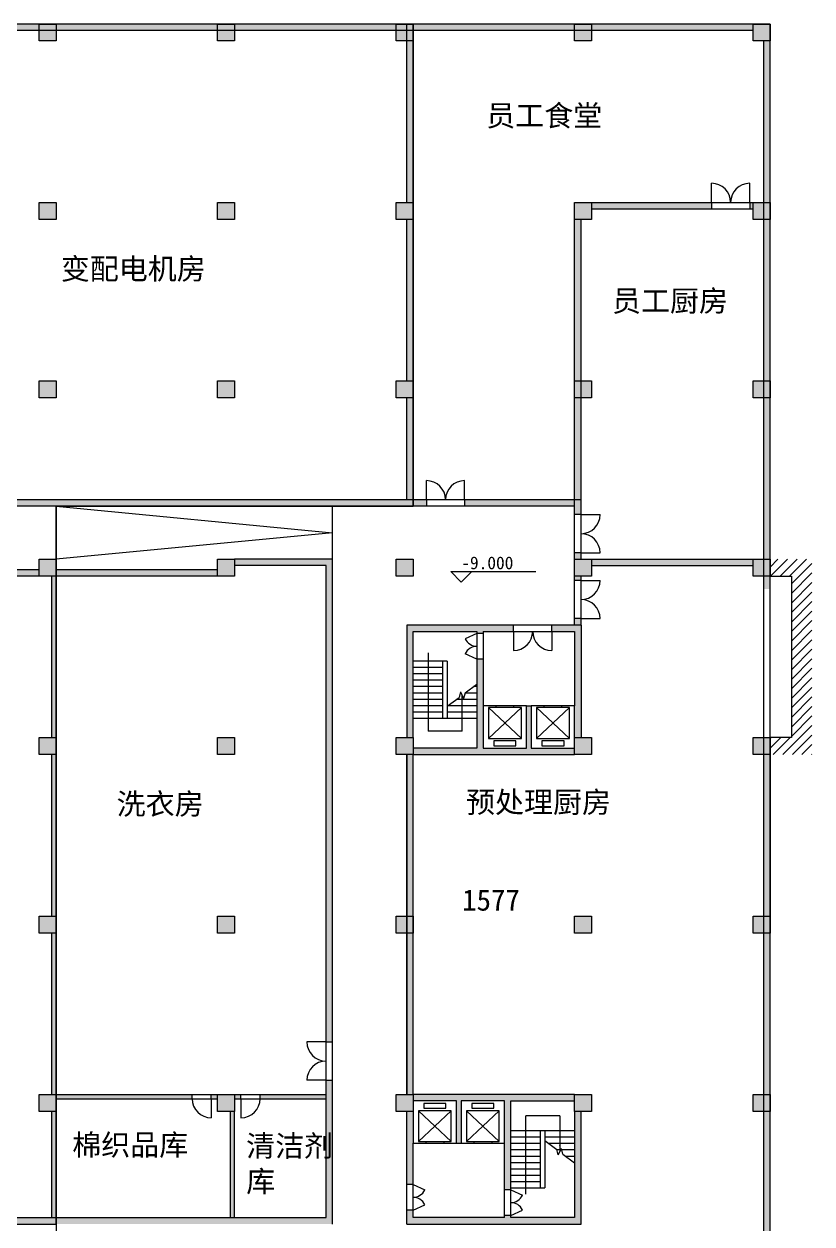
# Model space of a CAD drawing. Header units: metres. Extents: x -302 to 587, y -65 to 94.
# Drawn here: x -229.7 to -192.6, y 12.5 to 69 of the extents above; entities that cross this region are included whole.
import ezdxf

# ---------------------------------------------------------------- set-up
doc = ezdxf.new("R2010")
doc.units = ezdxf.units.M
doc.linetypes.add('ACAD_ISO03W100', pattern=[30, 12, -18])
doc.layers.get('0').update_dxf_attribs({"lineweight": 9})
for name, color, linetype, lineweight in [('fanghuo', 1, 'Continuous', 9), ('glass', 5, 'Continuous', 5), ('hatch', 212, 'ACAD_ISO03W100', 5), ('ProfileEdges', 7, 'Continuous', 9), ('PUB_TEXT', 7, 'Continuous', 9), ('stair', 30, 'Continuous', 9), ('zhuwang', 2, 'Continuous', 13)]:
    doc.layers.add(name, color=color, linetype=linetype, lineweight=lineweight)
doc.styles.add('mystyle', font='', dxfattribs={"height": 1})
doc.styles.get('mystyle').set_extended_font_data('SimSun')
doc.dimstyles.new('myyyy', dxfattribs={"dimtxt": 1, "dimasz": 0.18, "dimexe": 0.18, "dimexo": 0.0625, "dimgap": 0.09, "dimtad": 0, "dimtoh": 1, "dimdec": 3, "dimrnd": 0.001, "dimzin": 0, "dimdsep": 46, "dimtxsty": 'Standard', "dimcen": 0.09, "dimadec": 0, "dimazin": 0, "dimtfac": 1, "dimtdec": 3, "dimtofl": 0, "dimtmove": 0, "dimatfit": 3, "dimfxl": 1, "dimtolj": 1, "dimtzin": 0, "dimarcsym": 0})

# ---------------------------------------------------------------- blocks, each defined once
blk = doc.blocks.new('*D15')
at = {"layer": 'Defpoints', "color": 0, "ltscale": 3, "transparency": 16777216}
for p in [(-276.833, 68.96), (-254.186, 68.96), (-228.186, -32.64)]:
    blk.add_point(p, dxfattribs=at)
at = {"layer": 'PUB_TEXT', "color": 0, "lineweight": -2, "ltscale": 3, "transparency": 16777216}
for p, q in [((-254.249, 68.96), (-277.013, 68.96)), ((-276.833, 68.78), (-276.833, 20.666)), ((-276.833, -32.46), (-276.833, 15.653)), ((-228.249, -32.64), (-277.013, -32.64))]:
    blk.add_line(p, q, dxfattribs=at)
at = {"layer": 'PUB_TEXT', "color": 0, "ltscale": 3, "transparency": 16777216}
for points in [[(-276.863, 68.78), (-276.803, 68.78), (-276.833, 68.96)], [(-276.863, -32.46), (-276.803, -32.46), (-276.833, -32.64)]]:
    blk.add_solid(points, dxfattribs=at)
at = {"layer": 'PUB_TEXT', "color": 0, "ltscale": 3, "transparency": 16777216, "insert": (-276.833, 18.16), "char_height": 1, "attachment_point": 5, "rotation": 90}
blk.add_mtext('\\A1;101.600', dxfattribs=at)

msp = doc.modelspace()

# ---------------------------------------------------------------- hatches: boundary and pattern name
at = {"layer": 'hatch', "ltscale": 0.05}
h = msp.add_hatch(color=256, dxfattribs=at)
h.dxf.hatch_style = 1
h.paths.add_polyline_path([(-228.1864, 42.9598), (-228.3864, 42.9598), (-228.3864, 35.3598), (-228.1864, 35.3598)])
h.paths.add_polyline_path([(-228.1864, 34.5598), (-228.3864, 34.5598), (-228.3864, 26.9598), (-228.1864, 26.9598)])
h.paths.add_polyline_path([(-228.1864, 26.1598), (-228.3864, 26.1598), (-228.3864, 18.5598), (-228.1864, 18.5598)])
h.paths.add_polyline_path([(-215.1864, 43.7598), (-219.7864, 43.7598), (-219.7864, 43.4598), (-215.4864, 43.4598), (-215.4864, 21.0307), (-215.1864, 21.0307)])
h.paths.add_polyline_path([(-220.5864, 43.2598), (-228.1864, 43.2598), (-228.1864, 42.9598), (-220.5864, 42.9598)])
h.paths.add_polyline_path([(-211.3864, 34.5598), (-211.6864, 34.5598), (-211.6864, 26.9598), (-211.3864, 26.9598)])
h.paths.add_polyline_path([(-211.3864, 26.1598), (-211.6864, 26.1598), (-211.6864, 18.5598), (-211.3864, 18.5598)])
h.paths.add_polyline_path([(-211.3864, 59.7598), (-211.6864, 59.7598), (-211.6864, 52.1598), (-211.3864, 52.1598)])
h.paths.add_polyline_path([(-203.4864, 59.7598), (-203.7864, 59.7598), (-203.7864, 52.1598), (-203.4864, 52.1598)])
h.paths.add_polyline_path([(-203.4864, 51.3598), (-203.7864, 51.3598), (-203.7864, 46.5598), (-203.4864, 46.5598)])
h.paths.add_polyline_path([(-203.4864, 46.5598), (-203.7864, 46.5598), (-203.7864, 45.8611), (-203.4864, 45.8611)])
h.paths.add_polyline_path([(-203.4864, 44.0611), (-203.7864, 44.0611), (-203.7864, 43.7598), (-203.4864, 43.7598)])
h.paths.add_polyline_path([(-202.9864, 43.7598), (-203.7864, 43.7598), (-203.7864, 42.9598), (-202.9864, 42.9598)])
h.paths.add_polyline_path([(-203.4864, 42.9598), (-203.7864, 42.9598), (-203.7864, 42.7611), (-203.4864, 42.7611)])
h.paths.add_polyline_path([(-203.4864, 40.9611), (-203.7864, 40.9611), (-203.7864, 40.6598), (-203.4864, 40.6598)])
h.paths.add_polyline_path([(-194.5864, 42.9598), (-194.8864, 42.9598), (-194.8864, 42.3598), (-194.5864, 42.3598)])
h.paths.add_polyline_path([(-194.5864, 59.7598), (-194.8864, 59.7598), (-194.8864, 52.1598), (-194.5864, 52.1598)])
h.paths.add_polyline_path([(-203.7864, 68.9598), (-211.3864, 68.9598), (-211.3864, 68.6598), (-203.7864, 68.6598)])
h.paths.add_polyline_path([(-195.3864, 68.9598), (-202.9864, 68.9598), (-202.9864, 68.6598), (-195.3864, 68.6598)])
h.paths.add_polyline_path([(-194.5864, 68.1598), (-194.8864, 68.1598), (-194.8864, 60.5598), (-194.5864, 60.5598)])
h.paths.add_polyline_path([(-211.3864, 68.1598), (-211.6864, 68.1598), (-211.6864, 60.5598), (-211.3864, 60.5598)])
h.paths.add_polyline_path([(-212.1864, 68.9598), (-219.7864, 68.9598), (-219.7864, 68.6598), (-212.1864, 68.6598)])
h.paths.add_polyline_path([(-228.9864, 68.9598), (-236.5864, 68.9598), (-236.5864, 68.6598), (-228.9864, 68.6598)])
h.paths.add_polyline_path([(-220.5864, 68.9598), (-228.1864, 68.9598), (-228.1864, 68.6598), (-220.5864, 68.6598)])
h = msp.add_hatch(color=256, dxfattribs=at)
h.dxf.hatch_style = 1
h.paths.add_polyline_path([(-228.1864, 68.9598), (-228.9864, 68.9598), (-228.9864, 68.1598), (-228.1864, 68.1598)])
h = msp.add_hatch(color=256, dxfattribs=at)
h.dxf.hatch_style = 1
h.paths.add_polyline_path([(-219.7864, 68.9598), (-220.5864, 68.9598), (-220.5864, 68.1598), (-219.7864, 68.1598)])
h = msp.add_hatch(color=256, dxfattribs=at)
h.dxf.hatch_style = 1
h.paths.add_polyline_path([(-211.3864, 68.9598), (-212.1864, 68.9598), (-212.1864, 68.1598), (-211.3864, 68.1598)])
h = msp.add_hatch(color=256, dxfattribs=at)
h.dxf.hatch_style = 1
h.paths.add_polyline_path([(-202.9864, 68.9598), (-203.7864, 68.9598), (-203.7864, 68.1598), (-202.9864, 68.1598)])
h = msp.add_hatch(color=256, dxfattribs=at)
h.dxf.hatch_style = 1
h.paths.add_polyline_path([(-194.5864, 68.9598), (-195.3864, 68.9598), (-195.3864, 68.1598), (-194.5864, 68.1598)])
h = msp.add_hatch(color=256, dxfattribs=at)
h.dxf.hatch_style = 1
h.paths.add_polyline_path([(-228.1864, 59.7598), (-228.1864, 60.5598), (-228.9864, 60.5598), (-228.9864, 59.7598)])
h = msp.add_hatch(color=256, dxfattribs=at)
h.dxf.hatch_style = 1
h.paths.add_polyline_path([(-219.7864, 60.5598), (-220.5864, 60.5598), (-220.5864, 59.7598), (-219.7864, 59.7598)])
h = msp.add_hatch(color=256, dxfattribs=at)
h.dxf.hatch_style = 1
h.paths.add_polyline_path([(-211.3864, 60.5598), (-212.1864, 60.5598), (-212.1864, 59.7598), (-211.3864, 59.7598)])
h = msp.add_hatch(color=256, dxfattribs=at)
h.dxf.hatch_style = 1
h.paths.add_polyline_path([(-202.9864, 60.5598), (-203.7864, 60.5598), (-203.7864, 59.7598), (-202.9864, 59.7598)])
h = msp.add_hatch(color=256, dxfattribs=at)
h.dxf.hatch_style = 1
h.paths.add_polyline_path([(-197.3462, 60.5598), (-202.9864, 60.5598), (-202.9864, 60.2598), (-197.3462, 60.2598)])
h.paths.add_polyline_path([(-195.3864, 60.5598), (-195.5462, 60.5598), (-195.5462, 60.2598), (-195.3864, 60.2598)])
h = msp.add_hatch(color=256, dxfattribs=at)
h.dxf.hatch_style = 1
h.paths.add_polyline_path([(-194.5864, 60.5598), (-195.3864, 60.5598), (-195.3864, 59.7598), (-194.5864, 59.7598)])
h = msp.add_hatch(color=256, dxfattribs=at)
h.dxf.hatch_style = 1
h.paths.add_polyline_path([(-228.1864, 51.3598), (-228.1864, 52.1598), (-228.9864, 52.1598), (-228.9864, 51.3598)])
h = msp.add_hatch(color=256, dxfattribs=at)
h.dxf.hatch_style = 1
h.paths.add_polyline_path([(-219.7864, 52.1598), (-220.5864, 52.1598), (-220.5864, 51.3598), (-219.7864, 51.3598)])
h = msp.add_hatch(color=256, dxfattribs=at)
h.dxf.hatch_style = 1
h.paths.add_polyline_path([(-211.3864, 52.1598), (-212.1864, 52.1598), (-212.1864, 51.3598), (-211.3864, 51.3598)])
h = msp.add_hatch(color=256, dxfattribs=at)
h.dxf.hatch_style = 1
h.paths.add_polyline_path([(-202.9864, 52.1598), (-203.7864, 52.1598), (-203.7864, 51.3598), (-202.9864, 51.3598)])
h = msp.add_hatch(color=256, dxfattribs=at)
h.dxf.hatch_style = 1
h.paths.add_polyline_path([(-194.5864, 52.1598), (-195.3864, 52.1598), (-195.3864, 51.3598), (-194.5864, 51.3598)])
h = msp.add_hatch(color=256, dxfattribs=at)
h.dxf.hatch_style = 1
h.paths.add_polyline_path([(-211.3864, 51.3598), (-211.6864, 51.3598), (-211.6864, 46.5598), (-211.3864, 46.5598)])
h = msp.add_hatch(color=256, dxfattribs=at)
h.dxf.hatch_style = 1
h.paths.add_polyline_path([(-194.5864, 51.3598), (-194.8864, 51.3598), (-194.8864, 43.7598), (-194.5864, 43.7598)])
h = msp.add_hatch(color=256, dxfattribs=at)
h.dxf.hatch_style = 1
h.paths.add_polyline_path([(-210.7621, 46.5598), (-232.9382, 46.5598), (-232.9382, 46.2598), (-210.7621, 46.2598)])
h = msp.add_hatch(color=256, dxfattribs=at)
h.dxf.hatch_style = 1
h.paths.add_polyline_path([(-203.7864, 46.5598), (-208.9621, 46.5598), (-208.9621, 46.2598), (-203.7864, 46.2598)])
h = msp.add_hatch(color=256, dxfattribs=at)
h.dxf.hatch_style = 1
h.paths.add_polyline_path([(-228.1864, 42.9598), (-228.1864, 43.7598), (-228.9864, 43.7598), (-228.9864, 42.9598)])
h = msp.add_hatch(color=256, dxfattribs=at)
h.dxf.hatch_style = 1
h.paths.add_polyline_path([(-219.7864, 43.7598), (-220.5864, 43.7598), (-220.5864, 42.9598), (-219.7864, 42.9598)])
h = msp.add_hatch(color=256, dxfattribs=at)
h.dxf.hatch_style = 1
h.paths.add_polyline_path([(-211.3864, 43.7598), (-212.1864, 43.7598), (-212.1864, 42.9598), (-211.3864, 42.9598)])
h = msp.add_hatch(color=256, dxfattribs=at)
h.dxf.hatch_style = 1
h.paths.add_polyline_path([(-195.3864, 43.7598), (-202.9864, 43.7598), (-202.9864, 43.4598), (-195.3864, 43.4598)])
h = msp.add_hatch(color=256, dxfattribs=at)
h.dxf.hatch_style = 1
h.paths.add_polyline_path([(-194.5864, 43.7598), (-195.3864, 43.7598), (-195.3864, 42.9598), (-194.5864, 42.9598)])
at = {"layer": 'hatch', "ltscale": 3}
h = msp.add_hatch(dxfattribs=at)
h.set_pattern_fill('ANSI31', color=256, scale=0.1)
h.paths.add_polyline_path([(-192.6175, 43.7598), (-194.5864, 43.7598), (-194.5864, 42.9598), (-193.5864, 42.9598), (-193.5864, 35.3598), (-194.5864, 35.3598), (-194.5864, 34.5598), (-192.6175, 34.5598)])
at = {"layer": 'hatch', "ltscale": 0.05}
h = msp.add_hatch(color=256, dxfattribs=at)
h.dxf.hatch_style = 1
h.paths.add_polyline_path([(-228.9864, 43.2598), (-236.5864, 43.2598), (-236.5864, 42.9598), (-228.9864, 42.9598)])
h = msp.add_hatch(color=256, dxfattribs=at)
h.dxf.hatch_style = 1
h.paths.add_polyline_path([(-206.6611, 40.6598), (-211.6864, 40.6598), (-211.6864, 35.3598), (-211.3864, 35.3598), (-211.3864, 40.3598), (-208.3864, 40.3598), (-208.3864, 40.2598), (-208.0864, 40.2598), (-208.0864, 40.3598), (-206.6611, 40.3598)])
h.paths.add_polyline_path([(-203.4864, 40.6598), (-204.8611, 40.6598), (-204.8611, 40.3598), (-203.7864, 40.3598), (-203.7864, 36.8598), (-203.7864, 35.3598), (-203.4864, 35.3598)])
h = msp.add_hatch(color=256, dxfattribs=at)
h.dxf.hatch_style = 1
h.paths.add_polyline_path([(-203.7864, 34.8598), (-205.8264, 34.8598), (-205.8264, 36.8598), (-206.0464, 36.8598), (-206.0464, 34.8598), (-208.0864, 34.8598), (-208.0864, 39.0598), (-208.3864, 39.0598), (-208.3864, 34.8598), (-211.3864, 34.8598), (-211.3864, 34.5598), (-203.7864, 34.5598)])
at = {"layer": 'hatch', "ltscale": 3}
h = msp.add_hatch(dxfattribs=at)
h.set_pattern_fill('ANGLE', color=256)
h.set_pattern_definition([(0, (0, 0), (0, 6.985), [5.08, -1.905]), (90, (0, 0), (-6.985, 4e-16), [5.08, -1.905])])
h.paths.add_polyline_path([(-194.5864, 35.9612), (-194.8864, 35.9612), (-194.8864, 35.3598), (-194.5864, 35.3598)])
at = {"layer": 'hatch', "ltscale": 0.05}
h = msp.add_hatch(color=256, dxfattribs=at)
h.dxf.hatch_style = 1
h.paths.add_polyline_path([(-228.1864, 34.5598), (-228.1864, 35.3598), (-228.9864, 35.3598), (-228.9864, 34.5598)])
h = msp.add_hatch(color=256, dxfattribs=at)
h.dxf.hatch_style = 1
h.paths.add_polyline_path([(-219.7864, 34.5598), (-219.7864, 35.3598), (-220.5864, 35.3598), (-220.5864, 34.5598)])
h = msp.add_hatch(color=256, dxfattribs=at)
h.dxf.hatch_style = 1
h.paths.add_polyline_path([(-211.3864, 34.5598), (-211.3864, 35.3598), (-212.1864, 35.3598), (-212.1864, 34.5598)])
h = msp.add_hatch(color=256, dxfattribs=at)
h.dxf.hatch_style = 1
h.paths.add_polyline_path([(-202.9864, 35.3598), (-203.7864, 35.3598), (-203.7864, 34.8598), (-203.7864, 34.5598), (-202.9864, 34.5598)])
h = msp.add_hatch(color=256, dxfattribs=at)
h.dxf.hatch_style = 1
h.paths.add_polyline_path([(-194.5864, 35.3598), (-195.3864, 35.3598), (-195.3864, 34.5598), (-194.5864, 34.5598)])
h = msp.add_hatch(color=256, dxfattribs=at)
h.dxf.hatch_style = 1
h.paths.add_polyline_path([(-195.3864, 9.6598), (-202.9864, 9.6598), (-202.9864, 9.3598), (-195.3864, 9.3598)])
h.paths.add_polyline_path([(-203.7864, 9.6598), (-211.3864, 9.6598), (-211.3864, 9.3598), (-203.7864, 9.3598)])
h.paths.add_polyline_path([(-194.5864, 17.7598), (-194.8864, 17.7598), (-194.8864, 10.1598), (-194.5864, 10.1598)])
h.paths.add_polyline_path([(-194.5864, 9.3598), (-194.8864, 9.3598), (-194.8864, 1.7598), (-194.5864, 1.7598)])
h.paths.add_polyline_path([(-194.5864, 26.1598), (-194.8864, 26.1598), (-194.8864, 18.5598), (-194.5864, 18.5598)])
h.paths.add_polyline_path([(-194.5864, 34.5598), (-194.8864, 34.5598), (-194.8864, 26.9598), (-194.5864, 26.9598)])
h.paths.add_polyline_path([(-194.5864, 0.9598), (-194.8864, 0.9598), (-194.8864, -6.6402), (-194.5864, -6.6402)])
h.paths.add_polyline_path([(-194.5864, -7.4402), (-194.8864, -7.4402), (-194.8864, -32.3402), (-194.5864, -32.3402)])
h.paths.add_polyline_path([(-194.8864, -32.3402), (-219.7864, -32.3402), (-219.7864, -32.6402), (-194.8864, -32.6402)])
h.paths.add_polyline_path([(-220.5864, -32.3402), (-228.1864, -32.3402), (-228.1864, -32.6402), (-220.5864, -32.6402)])
h.paths.add_polyline_path([(-228.9864, -32.3402), (-230.9864, -32.3402), (-230.9864, -32.6402), (-228.9864, -32.6402)])
h.paths.add_polyline_path([(-231.2864, -32.3402), (-232.4961, -32.3402), (-234.5083, -30.3279), (-234.7205, -30.5401), (-232.6204, -32.6402), (-231.2864, -32.6402)])
h.paths.add_polyline_path([(-231.2864, -26.2574), (-231.2864, -25.9746), (-234.7205, -29.4087), (-234.5791, -29.5501)])
h.paths.add_polyline_path([(-228.6864, -24.2402), (-228.9864, -24.2402), (-228.9864, -31.8402), (-228.6864, -31.8402)])
h.paths.add_polyline_path([(-228.6864, -15.8402), (-228.9864, -15.8402), (-228.9864, -23.4402), (-228.6864, -23.4402)])
h.paths.add_polyline_path([(-219.7864, -15.8402), (-219.9864, -15.8402), (-219.9864, -23.4402), (-219.7864, -23.4402)])
h.paths.add_polyline_path([(-219.7864, -7.4402), (-219.9864, -7.4402), (-219.9864, -15.0402), (-219.7864, -15.0402)])
h.paths.add_polyline_path([(-219.7864, -2.0402), (-219.9864, -2.0402), (-219.9864, -6.6402), (-219.7864, -6.6402)])
h.paths.add_polyline_path([(-262.2864, -2.5499), (-262.2864, 0.9598), (-262.5864, 0.9598), (-262.5864, -2.6742), (-259.7823, -5.4782), (-259.5702, -5.2661)])
h.paths.add_polyline_path([(-261.7864, 1.7598), (-262.5864, 1.7598), (-262.5864, 0.9598), (-261.7864, 0.9598)])
h.paths.add_polyline_path([(-253.3864, 1.7598), (-254.1864, 1.7598), (-254.1864, 0.9598), (-253.3864, 0.9598)])
h.paths.add_polyline_path([(-244.9864, 1.7598), (-245.7864, 1.7598), (-245.7864, 0.9598), (-244.9864, 0.9598)])
h.paths.add_polyline_path([(-259.2166, -4.9126), (-259.7823, -5.4782), (-259.2166, -6.0439), (-258.6509, -5.4782)])
h.paths.add_polyline_path([(-255.2614, -1.2402), (-255.5442, -1.2402), (-259.2166, -4.9126), (-259.0752, -5.054)])
h.paths.add_polyline_path([(-250.5192, -2.1548), (-250.6606, -2.0134), (-256.7418, -8.0945), (-256.6003, -8.236)])
h.paths.add_polyline_path([(-247.6908, -4.9833), (-247.8322, -4.8418), (-253.9133, -10.923), (-253.7719, -11.0644)])
h.paths.add_polyline_path([(-244.5661, -7.6837), (-245.1318, -7.118), (-245.6974, -7.6837), (-245.1318, -8.2494)])
h.paths.add_polyline_path([(-251.0715, -13.0577), (-251.6371, -13.6234), (-251.0715, -14.1891), (-250.5058, -13.6234)])
h.paths.add_polyline_path([(-259.0045, -5.8318), (-259.2166, -6.0439), (-251.6371, -13.6234), (-251.425, -13.4113)])
h.paths.add_polyline_path([(-250.8593, -13.977), (-251.0715, -14.1891), (-243.4313, -21.8292), (-243.2192, -21.6171)])
h.paths.add_polyline_path([(-242.8656, -21.2635), (-243.4313, -21.8292), (-242.8656, -22.3949), (-242.3, -21.8292)])
h.paths.add_polyline_path([(-237.3502, -16.031), (-237.4916, -15.8895), (-242.8656, -21.2635), (-242.7242, -21.405)])
h.paths.add_polyline_path([(-236.3603, -15.8895), (-236.9259, -15.3238), (-237.4916, -15.8895), (-236.9259, -16.4552)])
h.paths.add_polyline_path([(-242.6535, -22.1828), (-242.8656, -22.3949), (-235.2862, -29.9744), (-235.074, -29.7623)])
h.paths.add_polyline_path([(-234.7205, -29.4087), (-235.2862, -29.9744), (-234.7205, -30.5401), (-234.5083, -30.3279), (-234.1548, -29.9744)])
h = msp.add_hatch(color=256, dxfattribs=at)
h.dxf.hatch_style = 1
h.paths.add_polyline_path([(-228.1864, 26.9598), (-228.9864, 26.9598), (-228.9864, 26.1598), (-228.1864, 26.1598)])
h = msp.add_hatch(color=256, dxfattribs=at)
h.dxf.hatch_style = 1
h.paths.add_polyline_path([(-219.7864, 26.9598), (-220.5864, 26.9598), (-220.5864, 26.1598), (-219.7864, 26.1598)])
h = msp.add_hatch(color=256, dxfattribs=at)
h.dxf.hatch_style = 1
h.paths.add_polyline_path([(-211.3864, 26.9598), (-212.1864, 26.9598), (-212.1864, 26.1598), (-211.3864, 26.1598)])
h = msp.add_hatch(color=256, dxfattribs=at)
h.dxf.hatch_style = 1
h.paths.add_polyline_path([(-202.9864, 26.9598), (-203.7864, 26.9598), (-203.7864, 26.1598), (-202.9864, 26.1598)])
h = msp.add_hatch(color=256, dxfattribs=at)
h.dxf.hatch_style = 1
h.paths.add_polyline_path([(-194.5864, 26.9598), (-195.3864, 26.9598), (-195.3864, 26.1598), (-194.5864, 26.1598)])
h = msp.add_hatch(color=256, dxfattribs=at)
h.dxf.hatch_style = 1
h.paths.add_polyline_path([(-215.1864, 17.7598), (-215.1864, 17.7598), (-215.1864, 19.2307), (-215.4864, 19.2307), (-215.4864, 12.7598), (-253.8864, 12.7598), (-253.8864, 12.4598), (-215.1864, 12.4598)])
h = msp.add_hatch(color=256, dxfattribs=at)
h.dxf.hatch_style = 1
h.paths.add_polyline_path([(-228.1864, 18.5598), (-228.9864, 18.5598), (-228.9864, 17.7598), (-228.1864, 17.7598)])
h = msp.add_hatch(color=256, dxfattribs=at)
h.dxf.hatch_style = 1
h.paths.add_polyline_path([(-221.7864, 18.5598), (-228.1864, 18.5598), (-228.1864, 18.3598), (-221.7864, 18.3598)])
h.paths.add_polyline_path([(-215.4864, 18.5598), (-218.5864, 18.5598), (-218.5864, 18.3598), (-215.4864, 18.3598)])
h = msp.add_hatch(color=256, dxfattribs=at)
h.dxf.hatch_style = 1
h.paths.add_polyline_path([(-219.4864, 18.5598), (-219.7864, 18.5598), (-219.7864, 18.3598), (-219.4864, 18.3598)])
h.paths.add_polyline_path([(-220.5864, 18.5598), (-220.8864, 18.5598), (-220.8864, 18.3598), (-220.5864, 18.3598)])
h = msp.add_hatch(color=256, dxfattribs=at)
h.dxf.hatch_style = 1
h.paths.add_polyline_path([(-219.7864, 18.5598), (-220.5864, 18.5598), (-220.5864, 17.7598), (-219.7864, 17.7598)])
h = msp.add_hatch(color=256, dxfattribs=at)
h.dxf.hatch_style = 1
h.paths.add_polyline_path([(-211.3864, 18.5598), (-212.1864, 18.5598), (-212.1864, 17.7598), (-211.3864, 17.7598)])
h = msp.add_hatch(color=256, dxfattribs=at)
h.dxf.hatch_style = 1
h.paths.add_polyline_path([(-211.3864, 16.2598), (-211.3864, 17.7598), (-211.6864, 17.7598), (-211.6864, 14.3157), (-211.3864, 14.3157)])
h.paths.add_polyline_path([(-211.3864, 13.1157), (-211.6864, 13.1157), (-211.6864, 12.4598), (-203.4864, 12.4598), (-203.4864, 17.7598), (-203.7864, 17.7598), (-203.7864, 12.7598), (-206.7864, 12.7598), (-206.7864, 12.8657), (-207.0864, 12.8657), (-207.0864, 12.7598), (-211.3864, 12.7598)])
h.paths.add_polyline_path([(-206.7864, 18.2598), (-203.7864, 18.2598), (-203.7864, 18.5598), (-211.3864, 18.5598), (-211.3864, 18.2598), (-209.3464, 18.2598), (-209.3464, 16.2598), (-209.1264, 16.2598), (-209.1264, 18.2598), (-207.0864, 18.2598), (-207.0864, 14.0657), (-206.7864, 14.0657)])
h = msp.add_hatch(color=256, dxfattribs=at)
h.dxf.hatch_style = 1
h.paths.add_polyline_path([(-202.9864, 18.5598), (-203.7864, 18.5598), (-203.7864, 17.7598), (-202.9864, 17.7598)])
h = msp.add_hatch(color=256, dxfattribs=at)
h.dxf.hatch_style = 1
h.paths.add_polyline_path([(-194.5864, 18.5598), (-195.3864, 18.5598), (-195.3864, 17.7598), (-194.5864, 17.7598)])
h = msp.add_hatch(color=256, dxfattribs=at)
h.dxf.hatch_style = 1
h.paths.add_polyline_path([(-228.1864, 17.7598), (-228.3864, 17.7598), (-228.3864, 12.7598), (-228.1864, 12.7598)])
h.paths.add_polyline_path([(-219.7864, 17.7598), (-219.9864, 17.7598), (-219.9864, 12.7598), (-219.7864, 12.7598)])

# ---------------------------------------------------------------- linework, layer by layer
at = {"ltscale": 0.05}
for p, q in [((-197.3462, 60.5598), (-197.3462, 60.2598)), ((-195.5462, 60.5598), (-195.5462, 60.2598)), ((-203.7864, 43.7598), (-203.7864, 59.7598)), ((-203.4864, 43.7598), (-203.4864, 59.7598)), ((-210.7621, 46.5598), (-210.7621, 46.2598)), ((-208.9621, 46.5598), (-208.9621, 46.2598)), ((-228.1864, 43.7598), (-228.1864, 46.2598)), ((-228.1864, 46.2598), (-215.1864, 45.0098)), ((-215.1864, 43.7598), (-215.1864, 46.2598)), ((-203.4864, 45.8611), (-203.7864, 45.8611)), ((-215.1864, 45.0098), (-228.1864, 43.7598)), ((-203.4864, 44.0611), (-203.7864, 44.0611)), ((-228.3864, 35.3598), (-228.3864, 42.9598)), ((-228.1864, 35.3598), (-228.1864, 42.9598)), ((-203.7864, 40.6598), (-203.7864, 42.9598)), ((-203.4864, 40.6598), (-203.4864, 42.9598)), ((-203.4864, 42.7611), (-203.7864, 42.7611)), ((-203.4864, 40.9611), (-203.7864, 40.9611)), ((-208.0864, 40.2598), (-208.3864, 40.2598)), ((-206.6611, 40.3598), (-206.6611, 40.6598)), ((-204.8611, 40.3598), (-204.8611, 40.6598)), ((-210.6864, 39.3598), (-210.6864, 35.6598)), ((-208.0864, 39.0598), (-208.3864, 39.0598)), ((-208.9451, 37.4657), (-208.3864, 37.8848)), ((-209.1614, 37.5098), (-209.2276, 37.2539)), ((-209.1614, 37.5098), (-209.0114, 37.2098)), ((-209.0864, 35.6598), (-209.0864, 37.3598)), ((-208.9451, 37.4657), (-209.0114, 37.2098)), ((-209.7864, 36.8348), (-209.2276, 37.2539)), ((-206.0464, 36.8598), (-205.8264, 36.8598)), ((-209.0864, 35.6598), (-210.6864, 35.6598)), ((-228.3864, 26.9598), (-228.3864, 34.5598)), ((-228.1864, 26.9598), (-228.1864, 34.5598)), ((-228.3864, 18.5598), (-228.3864, 26.1598)), ((-228.1864, 18.5598), (-228.1864, 26.1598)), ((-215.4864, 21.0307), (-215.1864, 21.0307)), ((-215.4864, 19.2307), (-215.1864, 19.2307)), ((-228.1864, 18.5598), (-220.5864, 18.5598)), ((-228.1864, 18.3598), (-220.5864, 18.3598)), ((-221.7864, 18.3598), (-221.7864, 18.5598)), ((-220.8864, 18.3598), (-220.8864, 18.5598)), ((-219.7864, 18.5598), (-215.4864, 18.5598)), ((-219.7864, 18.3598), (-215.4864, 18.3598)), ((-219.4864, 18.3598), (-219.4864, 18.5598)), ((-218.5864, 18.3598), (-218.5864, 18.5598)), ((-228.3864, 12.7598), (-228.3864, 17.7598)), ((-228.1864, 12.7598), (-228.1864, 17.7598)), ((-219.9864, 12.7598), (-219.9864, 17.7598)), ((-219.7864, 12.7598), (-219.7864, 17.7598)), ((-215.1864, 12.4598), (-215.1864, 17.7598)), ((-204.4864, 17.5598), (-206.0864, 17.5598)), ((-206.0864, 13.8598), (-206.0864, 17.5598)), ((-204.4864, 17.5598), (-204.4864, 15.8598)), ((-205.1864, 16.3848), (-204.6276, 15.9657)), ((-204.5614, 15.7098), (-204.6276, 15.9657)), ((-204.5614, 15.7098), (-204.4114, 16.0098)), ((-204.3451, 15.7539), (-204.4114, 16.0098)), ((-204.3451, 15.7539), (-203.7864, 15.3348)), ((-211.3864, 14.3157), (-211.6864, 14.3157)), ((-206.7864, 14.0657), (-207.0864, 14.0657)), ((-211.3864, 13.1157), (-211.6864, 13.1157)), ((-206.7864, 12.8657), (-207.0864, 12.8657))]:
    msp.add_line(p, q, dxfattribs=at)
for p, q in [((-220.5864, 42.9598), (-220.5864, 43.7598)), ((-219.7864, 43.7598), (-219.7864, 42.9598)), ((-212.1864, 42.9598), (-212.1864, 43.7598)), ((-211.3864, 43.7598), (-211.3864, 42.9598)), ((-219.7864, 42.9598), (-220.5864, 42.9598)), ((-211.3864, 42.9598), (-212.1864, 42.9598)), ((-228.9864, 34.5598), (-228.9864, 35.3598)), ((-228.9864, 34.5598), (-228.9864, 35.3598)), ((-228.1864, 35.3598), (-228.1864, 34.5598)), ((-228.1864, 35.3598), (-228.1864, 34.5598)), ((-220.5864, 34.5598), (-220.5864, 35.3598)), ((-219.7864, 35.3598), (-219.7864, 34.5598)), ((-203.7864, 34.5598), (-203.7864, 35.3598)), ((-202.9864, 35.3598), (-202.9864, 34.5598)), ((-195.3864, 34.5598), (-195.3864, 35.3598)), ((-194.5864, 35.3598), (-194.5864, 34.5598)), ((-228.1864, 34.5598), (-228.9864, 34.5598)), ((-228.1864, 34.5598), (-228.9864, 34.5598)), ((-219.7864, 34.5598), (-220.5864, 34.5598)), ((-202.9864, 34.5598), (-203.7864, 34.5598)), ((-194.5864, 34.5598), (-194.5864, 26.9598)), ((-228.9864, 26.1598), (-228.9864, 26.9598)), ((-228.9864, 26.1598), (-228.9864, 26.9598)), ((-228.1864, 26.9598), (-228.1864, 26.1598)), ((-228.1864, 26.9598), (-228.1864, 26.1598)), ((-220.5864, 26.1598), (-220.5864, 26.9598)), ((-219.7864, 26.9598), (-219.7864, 26.1598)), ((-195.3864, 26.1598), (-195.3864, 26.9598)), ((-195.3864, 26.9598), (-194.5864, 26.9598)), ((-194.5864, 26.9598), (-194.5864, 26.1598)), ((-228.1864, 26.1598), (-228.9864, 26.1598)), ((-228.1864, 26.1598), (-228.9864, 26.1598)), ((-219.7864, 26.1598), (-220.5864, 26.1598)), ((-228.9864, 17.7598), (-228.9864, 18.5598)), ((-228.9864, 17.7598), (-228.9864, 18.5598)), ((-228.1864, 18.5598), (-228.1864, 17.7598)), ((-228.1864, 18.5598), (-228.1864, 17.7598)), ((-220.5864, 17.7598), (-220.5864, 18.5598)), ((-219.7864, 18.5598), (-219.7864, 17.7598)), ((-228.1864, 17.7598), (-228.9864, 17.7598)), ((-228.1864, 17.7598), (-228.9864, 17.7598)), ((-219.7864, 17.7598), (-220.5864, 17.7598))]:
    msp.add_line(p, q)
at = {"ltscale": 3}
for p, q in [((-209.6192, 43.1788), (-205.6192, 43.1788)), ((-209.1192, 42.6788), (-209.6192, 43.1788)), ((-208.6192, 43.1788), (-209.1192, 42.6788)), ((-194.5864, 42.9598), (-193.5864, 42.9598)), ((-193.5864, 42.9598), (-193.5864, 35.3598)), ((-193.5864, 35.3598), (-194.5864, 35.3598))]:
    msp.add_line(p, q, dxfattribs=at)
at = {"ltscale": 0.05}
for points in [[(-209.0864, 37.0598, 0.06, 0, 0), (-209.0864, 37.3598, 0, 0, 0)], [(-204.4864, 16.1598, 0.06, 0, 0), (-204.4864, 15.8598, 0, 0, 0)]]:
    msp.add_lwpolyline(points, format="xyseb", dxfattribs=at)
at = {"layer": 'fanghuo', "ltscale": 3}
for points in [[(-211.3864, 68.9598), (-254.1864, 68.9598), (-254.1864, 12.4598), (-228.1864, 12.4598), (-228.1864, 46.2598), (-211.3864, 46.2598), (-211.3864, 68.9598)], [(-228.1864, 12.4598), (-228.1864, 9.3598), (-194.5864, 9.3598), (-194.5864, 68.9598), (-211.3864, 68.9598), (-211.3864, 46.2598), (-228.1864, 46.2598), (-228.1864, 12.4598)]]:
    msp.add_lwpolyline(points, dxfattribs=at)
at = {"layer": 'glass', "ltscale": 0.05}
for p, q in [((-197.3462, 60.5598), (-197.3462, 61.4598)), ((-195.5462, 60.5598), (-195.5462, 61.4598)), ((-210.7621, 46.5598), (-210.7621, 47.4598)), ((-208.9621, 46.5598), (-208.9621, 47.4598)), ((-203.4864, 45.8611), (-202.5864, 45.8611)), ((-203.4864, 44.0611), (-202.5864, 44.0611)), ((-203.4864, 42.7611), (-202.5864, 42.7611)), ((-203.4864, 40.9611), (-202.5864, 40.9611)), ((-208.3864, 40.2598), (-208.9304, 40.0068)), ((-208.3864, 40.2598), (-208.9304, 40.0068)), ((-206.6611, 40.3598), (-206.6611, 39.4598)), ((-204.8611, 40.3598), (-204.8611, 39.4598)), ((-208.3864, 39.0598), (-208.9304, 39.3128)), ((-208.3864, 39.0598), (-208.9304, 39.3128)), ((-215.4864, 21.0307), (-216.3864, 21.0307)), ((-215.4864, 19.2307), (-216.3864, 19.2307)), ((-220.8864, 18.3598), (-220.8864, 17.4598)), ((-219.4864, 18.3598), (-219.4864, 17.4598)), ((-211.3864, 14.3157), (-210.8423, 14.0627)), ((-211.3864, 14.3157), (-210.8423, 14.0627)), ((-206.7864, 14.0657), (-206.2423, 13.8127)), ((-206.7864, 14.0657), (-206.2423, 13.8127)), ((-211.3864, 13.1157), (-210.8423, 13.3687)), ((-211.3864, 13.1157), (-210.8423, 13.3687)), ((-206.7864, 12.8657), (-206.2423, 13.1187)), ((-206.7864, 12.8657), (-206.2423, 13.1187))]:
    msp.add_line(p, q, dxfattribs=at)
for centre, radius, start, end in [((-197.3462, 60.5598), 0.9, 0, 90), ((-195.5462, 60.5598), 0.9, 90, 180), ((-210.7621, 46.5598), 0.9, 0, 90), ((-208.9621, 46.5598), 0.9, 90, 180), ((-203.4864, 45.8611), 0.9, 270, 0), ((-203.4864, 44.0611), 0.9, 0, 90), ((-203.4864, 42.7611), 0.9, 270, 0), ((-203.4864, 40.9611), 0.9, 0, 90), ((-206.6611, 40.3598), 0.9, 270, 0), ((-204.8611, 40.3598), 0.9, 180, 270), ((-208.3864, 40.2598), 0.6, 204.93796, 270), ((-208.3864, 40.2598), 0.6, 204.93796, 270), ((-208.3864, 39.0598), 0.6, 90, 155.06204), ((-208.3864, 39.0598), 0.6, 90, 155.06204), ((-215.4864, 21.0307), 0.9, 180, 270), ((-215.4864, 19.2307), 0.9, 90, 180), ((-220.8864, 18.3598), 0.9, 180, 270), ((-219.4864, 18.3598), 0.9, 270, 0), ((-211.3864, 14.3157), 0.6, 270, 335.06204), ((-211.3864, 14.3157), 0.6, 270, 335.06204), ((-211.3864, 13.1157), 0.6, 24.93796, 90), ((-211.3864, 13.1157), 0.6, 24.93796, 90), ((-206.7864, 14.0657), 0.6, 270, 335.06204), ((-206.7864, 14.0657), 0.6, 270, 335.06204), ((-206.7864, 12.8657), 0.6, 24.93796, 90), ((-206.7864, 12.8657), 0.6, 24.93796, 90)]:
    msp.add_arc(centre, radius, start, end, dxfattribs=at)
at = {"layer": 'ProfileEdges', "ltscale": 0.05}
for p, q in [((-194.5864, 68.9598), (-254.1864, 68.9598)), ((-211.6864, 60.5598), (-211.6864, 68.9598)), ((-211.3864, 60.5598), (-211.3864, 68.9598)), ((-194.5864, 10.1598), (-194.5864, 68.9598)), ((-195.3864, 68.6598), (-253.3864, 68.6598)), ((-194.8864, 10.1598), (-194.8864, 68.1598)), ((-202.9864, 60.5598), (-195.3864, 60.5598)), ((-202.9864, 60.2598), (-195.3864, 60.2598)), ((-211.6864, 52.1598), (-211.6864, 59.7598)), ((-211.3864, 52.1598), (-211.3864, 59.7598)), ((-211.6864, 46.5598), (-211.6864, 51.3598)), ((-211.3864, 46.5598), (-211.3864, 51.3598)), ((-203.4864, 46.5598), (-237.0864, 46.5598)), ((-203.7864, 46.2598), (-237.3864, 46.2598)), ((-215.1864, 43.7598), (-219.7864, 43.7598)), ((-215.1864, 17.7598), (-215.1864, 43.7598)), ((-202.9864, 43.7598), (-195.3864, 43.7598)), ((-228.9864, 43.2598), (-236.5864, 43.2598)), ((-228.9864, 42.9598), (-236.5864, 42.9598)), ((-220.5864, 43.2598), (-228.1864, 43.2598)), ((-220.5864, 42.9598), (-228.1864, 42.9598)), ((-215.4864, 43.4598), (-219.7864, 43.4598)), ((-215.4864, 12.7598), (-215.4864, 43.4598)), ((-202.9864, 43.4598), (-195.3864, 43.4598)), ((-211.6864, 34.5598), (-211.6864, 18.5598)), ((-211.6864, 18.5598), (-211.6864, 34.5598)), ((-211.3864, 18.5598), (-211.3864, 34.5598)), ((-253.8864, 12.7598), (-215.4864, 12.7598))]:
    msp.add_line(p, q, dxfattribs=at)
at = {"layer": 'stair'}
for p, q in [((-203.4864, 40.6598), (-211.6864, 40.6598)), ((-211.6864, 40.6598), (-211.6864, 35.3598)), ((-211.3864, 35.3598), (-211.3864, 40.3598)), ((-208.3864, 40.3598), (-208.3864, 34.8598)), ((-208.0864, 40.3598), (-208.0864, 34.8598)), ((-209.9864, 38.9598), (-211.3864, 38.9598)), ((-209.9864, 38.6598), (-211.3864, 38.6598)), ((-209.9864, 36.2598), (-209.9864, 38.9598)), ((-209.7864, 38.9598), (-209.7864, 36.2598)), ((-209.9864, 38.3598), (-211.3864, 38.3598)), ((-209.9864, 38.0598), (-211.3864, 38.0598)), ((-209.9864, 37.7598), (-211.3864, 37.7598)), ((-209.9864, 37.4598), (-211.3864, 37.4598)), ((-209.1364, 37.4598), (-209.1743, 37.4598)), ((-208.3864, 37.4598), (-208.9467, 37.4598)), ((-208.3864, 37.7598), (-208.553, 37.7598)), ((-209.9864, 37.1598), (-211.3864, 37.1598)), ((-209.9864, 36.8598), (-211.3864, 36.8598)), ((-208.3864, 36.8598), (-209.7864, 36.8598)), ((-208.3864, 37.1598), (-209.353, 37.1598)), ((-206.0464, 36.8598), (-208.0864, 36.8598)), ((-208.0864, 36.8598), (-208.0864, 34.8598)), ((-206.2944, 36.7798), (-207.8384, 36.7798)), ((-207.8384, 36.7798), (-207.8384, 35.3238)), ((-206.2944, 36.7798), (-207.8384, 35.3238)), ((-206.2944, 35.3238), (-207.8384, 36.7798)), ((-207.4864, 36.8598), (-207.4864, 36.8598)), ((-207.4864, 36.7798), (-207.4864, 36.8598)), ((-206.6464, 36.7798), (-206.6464, 36.8598)), ((-206.2944, 35.3238), (-206.2944, 36.7798)), ((-206.0464, 34.8598), (-206.0464, 36.8598)), ((-203.7864, 36.8598), (-205.8264, 36.8598)), ((-205.8264, 36.8598), (-205.8264, 34.8598)), ((-204.0344, 36.7798), (-205.5784, 36.7798)), ((-205.5784, 36.7798), (-205.5784, 35.3238)), ((-204.0344, 36.7798), (-205.5784, 35.3238)), ((-204.0344, 35.3238), (-205.5784, 36.7798)), ((-205.2264, 36.8598), (-205.2264, 36.8598)), ((-205.2264, 36.7798), (-205.2264, 36.8598)), ((-204.3864, 36.7798), (-204.3864, 36.8598)), ((-204.0344, 35.3238), (-204.0344, 36.7798)), ((-203.7864, 34.8598), (-203.7864, 36.8598)), ((-209.9864, 36.5598), (-211.3864, 36.5598)), ((-209.9864, 36.2598), (-211.3864, 36.2598)), ((-208.3864, 36.5598), (-209.7864, 36.5598)), ((-208.3864, 36.2598), (-209.7864, 36.2598)), ((-207.8384, 35.3238), (-206.2944, 35.3238)), ((-206.5464, 35.2038), (-207.5864, 35.2038)), ((-207.5864, 35.2038), (-207.5864, 34.9798)), ((-206.5464, 34.9798), (-206.5464, 35.2038)), ((-205.5784, 35.3238), (-204.0344, 35.3238)), ((-204.2864, 35.2038), (-205.3264, 35.2038)), ((-205.3264, 35.2038), (-205.3264, 34.9798)), ((-204.2864, 34.9798), (-204.2864, 35.2038)), ((-208.3864, 34.8598), (-211.3864, 34.8598)), ((-211.3864, 34.5598), (-203.7864, 34.5598)), ((-208.0864, 34.8598), (-206.0464, 34.8598)), ((-207.5864, 34.9798), (-206.5464, 34.9798)), ((-205.8264, 34.8598), (-203.7864, 34.8598)), ((-205.3264, 34.9798), (-204.2864, 34.9798)), ((-203.7864, 18.5598), (-211.3864, 18.5598)), ((-209.3464, 18.2598), (-211.3864, 18.2598)), ((-211.3864, 18.2598), (-211.3864, 16.2598)), ((-209.8464, 18.1398), (-210.8864, 18.1398)), ((-210.8864, 18.1398), (-210.8864, 17.9158)), ((-209.8464, 17.9158), (-209.8464, 18.1398)), ((-209.3464, 16.2598), (-209.3464, 18.2598)), ((-207.0864, 18.2598), (-209.1264, 18.2598)), ((-209.1264, 18.2598), (-209.1264, 16.2598)), ((-207.5864, 18.1398), (-208.6264, 18.1398)), ((-208.6264, 18.1398), (-208.6264, 17.9158)), ((-207.5864, 17.9158), (-207.5864, 18.1398)), ((-207.0864, 16.2598), (-207.0864, 18.2598)), ((-207.0864, 12.7598), (-207.0864, 18.2598)), ((-206.7864, 12.7598), (-206.7864, 18.2598)), ((-206.7864, 18.2598), (-203.7864, 18.2598)), ((-209.5944, 17.7958), (-211.1384, 17.7958)), ((-211.1384, 17.7958), (-211.1384, 16.3398)), ((-211.1384, 16.3398), (-209.5944, 17.7958)), ((-211.1384, 17.7958), (-209.5944, 16.3398)), ((-210.8864, 17.9158), (-209.8464, 17.9158)), ((-209.5944, 16.3398), (-209.5944, 17.7958)), ((-207.3344, 17.7958), (-208.8784, 17.7958)), ((-208.8784, 17.7958), (-208.8784, 16.3398)), ((-208.8784, 16.3398), (-207.3344, 17.7958)), ((-208.8784, 17.7958), (-207.3344, 16.3398)), ((-208.6264, 17.9158), (-207.5864, 17.9158)), ((-207.3344, 16.3398), (-207.3344, 17.7958)), ((-203.7864, 17.7598), (-203.7864, 12.7598)), ((-203.4864, 12.4598), (-203.4864, 17.7598)), ((-206.7864, 16.8598), (-205.3864, 16.8598)), ((-206.7864, 16.5598), (-205.3864, 16.5598)), ((-205.3864, 14.1598), (-205.3864, 16.8598)), ((-205.1864, 16.8598), (-205.1864, 14.1598)), ((-205.1864, 16.8598), (-203.7864, 16.8598)), ((-205.1864, 16.5598), (-203.7864, 16.5598)), ((-211.3864, 16.2598), (-209.3464, 16.2598)), ((-211.1384, 16.3398), (-209.5944, 16.3398)), ((-210.7864, 16.3398), (-210.7864, 16.2598)), ((-209.9464, 16.3398), (-209.9464, 16.2598)), ((-209.9464, 16.2598), (-209.9464, 16.2598)), ((-209.1264, 16.2598), (-207.0864, 16.2598)), ((-208.8784, 16.3398), (-207.3344, 16.3398)), ((-208.5264, 16.3398), (-208.5264, 16.2598)), ((-207.6864, 16.3398), (-207.6864, 16.2598)), ((-207.6864, 16.2598), (-207.6864, 16.2598)), ((-206.7864, 16.2598), (-205.3864, 16.2598)), ((-206.7864, 15.9598), (-205.3864, 15.9598)), ((-205.0197, 16.2598), (-203.7864, 16.2598)), ((-204.6261, 15.9598), (-204.4364, 15.9598)), ((-204.3984, 15.9598), (-203.7864, 15.9598)), ((-206.7864, 15.6598), (-205.3864, 15.6598)), ((-206.7864, 15.3598), (-205.3864, 15.3598)), ((-204.2197, 15.6598), (-203.7864, 15.6598)), ((-203.8197, 15.3598), (-203.7864, 15.3598)), ((-206.7864, 15.0598), (-205.3864, 15.0598)), ((-206.7864, 14.7598), (-205.3864, 14.7598)), ((-206.7864, 14.4598), (-205.3864, 14.4598)), ((-206.7864, 14.1598), (-205.3864, 14.1598)), ((-211.6864, 12.4598), (-203.4864, 12.4598))]:
    msp.add_line(p, q, dxfattribs=at)
at = {"layer": 'stair', "ltscale": 0.05}
for p, q in [((-211.3864, 40.3598), (-208.3864, 40.3598)), ((-208.0864, 40.3598), (-203.7864, 40.3598)), ((-203.7864, 40.3598), (-203.7864, 36.8598)), ((-203.4864, 40.6598), (-203.4864, 35.3598)), ((-209.7864, 38.9598), (-209.9864, 38.9598)), ((-209.7864, 36.2598), (-209.9864, 36.2598)), ((-211.6864, 12.4598), (-211.6864, 17.7598)), ((-205.3864, 16.8598), (-205.1864, 16.8598)), ((-211.3864, 12.7598), (-211.3864, 16.2598)), ((-209.3464, 16.2598), (-209.1264, 16.2598)), ((-205.3864, 14.1598), (-205.1864, 14.1598)), ((-207.0864, 12.7598), (-211.3864, 12.7598)), ((-203.7864, 12.7598), (-206.7864, 12.7598))]:
    msp.add_line(p, q, dxfattribs=at)
at = {"layer": 'zhuwang'}
for points in [[(-228.9864, 68.9598), (-228.1864, 68.9598), (-228.1864, 68.1598), (-228.9864, 68.1598)], [(-220.5864, 68.9598), (-219.7864, 68.9598), (-219.7864, 68.1598), (-220.5864, 68.1598)], [(-212.1864, 68.9598), (-211.3864, 68.9598), (-211.3864, 68.1598), (-212.1864, 68.1598)], [(-203.7864, 68.9598), (-202.9864, 68.9598), (-202.9864, 68.1598), (-203.7864, 68.1598)], [(-195.3864, 68.9598), (-194.5864, 68.9598), (-194.5864, 68.1598), (-195.3864, 68.1598)], [(-228.9864, 60.5598), (-228.1864, 60.5598), (-228.1864, 59.7598), (-228.9864, 59.7598)], [(-220.5864, 60.5598), (-219.7864, 60.5598), (-219.7864, 59.7598), (-220.5864, 59.7598)], [(-212.1864, 60.5598), (-211.3864, 60.5598), (-211.3864, 59.7598), (-212.1864, 59.7598)], [(-203.7864, 60.5598), (-202.9864, 60.5598), (-202.9864, 59.7598), (-203.7864, 59.7598)], [(-195.3864, 60.5598), (-194.5864, 60.5598), (-194.5864, 59.7598), (-195.3864, 59.7598)], [(-228.9864, 52.1598), (-228.1864, 52.1598), (-228.1864, 51.3598), (-228.9864, 51.3598)], [(-220.5864, 52.1598), (-219.7864, 52.1598), (-219.7864, 51.3598), (-220.5864, 51.3598)], [(-212.1864, 52.1598), (-211.3864, 52.1598), (-211.3864, 51.3598), (-212.1864, 51.3598)], [(-203.7864, 52.1598), (-202.9864, 52.1598), (-202.9864, 51.3598), (-203.7864, 51.3598)], [(-195.3864, 52.1598), (-194.5864, 52.1598), (-194.5864, 51.3598), (-195.3864, 51.3598)], [(-228.9864, 43.7598), (-228.1864, 43.7598), (-228.1864, 42.9598), (-228.9864, 42.9598)], [(-220.5864, 43.7598), (-219.7864, 43.7598), (-219.7864, 42.9598), (-220.5864, 42.9598)], [(-212.1864, 43.7598), (-211.3864, 43.7598), (-211.3864, 42.9598), (-212.1864, 42.9598)], [(-203.7864, 43.7598), (-202.9864, 43.7598), (-202.9864, 42.9598), (-203.7864, 42.9598)], [(-195.3864, 43.7598), (-194.5864, 43.7598), (-194.5864, 42.9598), (-195.3864, 42.9598)], [(-228.9864, 35.3598), (-228.1864, 35.3598), (-228.1864, 34.5598), (-228.9864, 34.5598)], [(-220.5864, 35.3598), (-219.7864, 35.3598), (-219.7864, 34.5598), (-220.5864, 34.5598)], [(-212.1864, 35.3598), (-211.3864, 35.3598), (-211.3864, 34.5598), (-212.1864, 34.5598)], [(-203.7864, 35.3598), (-202.9864, 35.3598), (-202.9864, 34.5598), (-203.7864, 34.5598)], [(-195.3864, 35.3598), (-194.5864, 35.3598), (-194.5864, 34.5598), (-195.3864, 34.5598)], [(-228.9864, 26.9598), (-228.1864, 26.9598), (-228.1864, 26.1598), (-228.9864, 26.1598)], [(-220.5864, 26.9598), (-219.7864, 26.9598), (-219.7864, 26.1598), (-220.5864, 26.1598)], [(-212.1864, 26.9598), (-211.3864, 26.9598), (-211.3864, 26.1598), (-212.1864, 26.1598)], [(-203.7864, 26.9598), (-202.9864, 26.9598), (-202.9864, 26.1598), (-203.7864, 26.1598)], [(-195.3864, 26.9598), (-194.5864, 26.9598), (-194.5864, 26.1598), (-195.3864, 26.1598)], [(-228.9864, 18.5598), (-228.1864, 18.5598), (-228.1864, 17.7598), (-228.9864, 17.7598)], [(-220.5864, 18.5598), (-219.7864, 18.5598), (-219.7864, 17.7598), (-220.5864, 17.7598)], [(-212.1864, 18.5598), (-211.3864, 18.5598), (-211.3864, 17.7598), (-212.1864, 17.7598)], [(-203.7864, 18.5598), (-202.9864, 18.5598), (-202.9864, 17.7598), (-203.7864, 17.7598)], [(-195.3864, 18.5598), (-194.5864, 18.5598), (-194.5864, 17.7598), (-195.3864, 17.7598)]]:
    msp.add_lwpolyline(points, close=True, dxfattribs=at)

# ---------------------------------------------------------------- texts
at = {"ltscale": 3, "insert": (-209.1192, 43.2788), "char_height": 0.6, "attachment_point": 7, "style": 'mystyle'}
msp.add_mtext_dynamic_manual_height_columns('{\\fSimSun|b0|i0|c134|p2;-}9{\\fSimSun|b0|i0|c134|p2;.}0{\\fSimSun|b0|i0|c134|p2;00}', width=4.15909, gutter_width=5, heights=[0], dxfattribs=at)
at = {"layer": 'fanghuo', "ltscale": 3, "insert": (-209.0816, 28.2151), "char_height": 1, "attachment_point": 1, "style": 'mystyle'}
msp.add_mtext_dynamic_manual_height_columns('1577', width=6.420787, gutter_width=5, heights=[0], dxfattribs=at)
at = {"layer": 'PUB_TEXT', "ltscale": 0.05, "char_height": 1, "attachment_point": 1, "style": 'mystyle'}
for s, width, heights, insert in [('{\\fArial Unicode MS|b0|i0|c134|p0;员工食堂}', 7.642218, [0], (-207.9444, 65.1477)), ('{\\fArial Unicode MS|b0|i0|c134|p0;变配电机房}', 8.751338, [2.152], (-227.9654, 57.9319)), ('{\\fArial Unicode MS|b0|i0|c134|p0;员工厨房}', 6.360297, [0], (-202.0279, 56.4233)), ('{\\fArial Unicode MS|b0|i0|c134|p0;洗衣房}', 7.499191, [0], (-225.3375, 32.7394)), ('{\\fArial Unicode MS|b0|i0|c134|p0;预处理厨房}', 11.307469, [0], (-208.8955, 32.8219)), ('{\\fArial Unicode MS|b0|i0|c134|p0;棉织品库}', 5.972244, [0], (-227.4273, 16.6843)), ('{\\fArial Unicode MS|b0|i0|c134|p0;清洁剂库}', 4.17365, [3.1506], (-219.2414, 16.6382))]:
    msp.add_mtext_dynamic_manual_height_columns(s, width=width, gutter_width=5, heights=heights, dxfattribs=dict(at, insert=insert))

# ---------------------------------------------------------------- dimensions: what is measured, and where the dimension line sits
at = {"layer": 'PUB_TEXT', "ltscale": 3}
dim = msp.add_linear_dim(base=(-276.8327, 68.9598), p1=(-228.1864, -32.6402), p2=(-254.1864, 68.9598), angle=270, dimstyle='myyyy', dxfattribs=at)
dim.commit()
dim.dimension.update_dxf_attribs({"geometry": '*D15', "text_midpoint": (-276.8327, 18.1598)})

doc.saveas('drawing.dxf')
